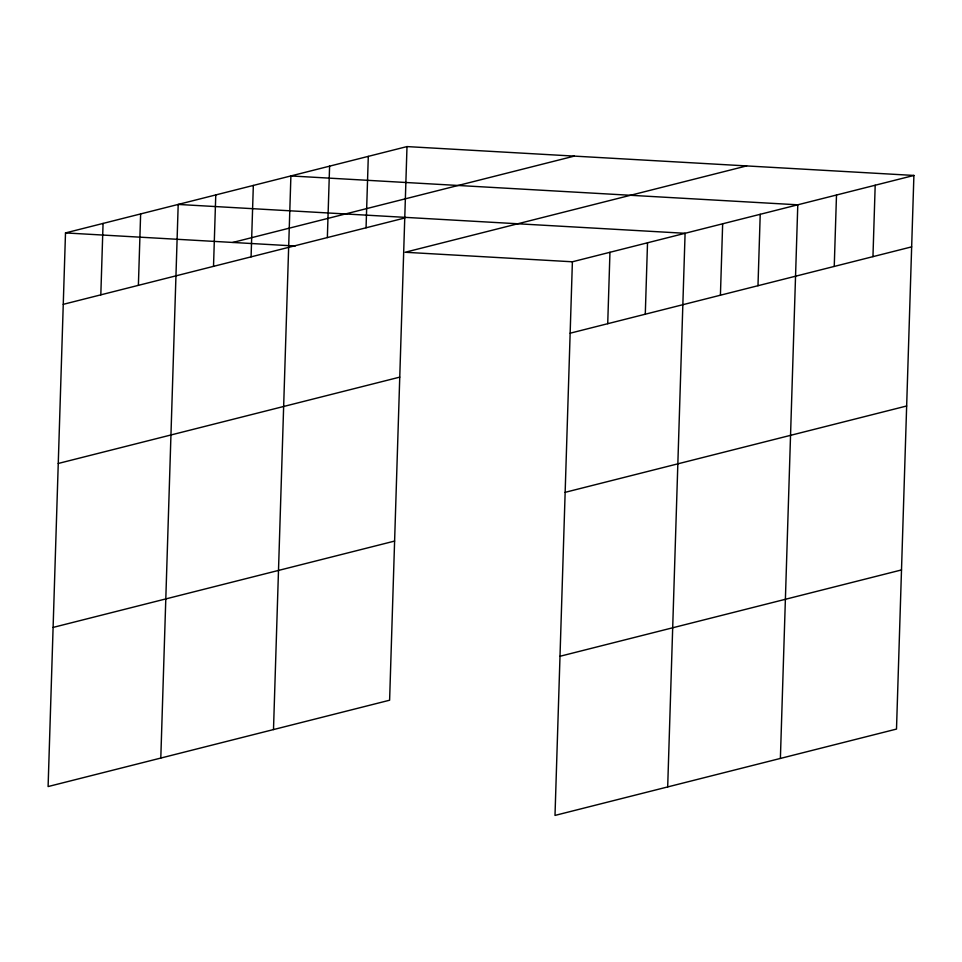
<?xml version="1.0" encoding="UTF-8"?>
<svg xmlns="http://www.w3.org/2000/svg" width="962" height="962" viewBox="0 0 962 962"><rect width="100%" height="100%" fill="white"/><g stroke="black" fill="none" stroke-linecap="round" stroke-linejoin="round"><path stroke-width="1.44" d="M406.998 146.585L65.5 232.924L48.1 786.555L389.61 700.216L406.998 146.585L913.9 175.445L896.5 729.076L555.002 815.415L572.39 261.784L913.9 175.445M100.818 294.841L103.066 223.437M138.384 285.341L140.632 213.937M160.798 758.056L178.198 204.437L685.088 233.297L667.688 786.916M213.516 266.342L215.765 194.937M251.082 256.854L253.331 185.438M273.497 729.569L290.897 175.95L797.787 204.81L780.386 758.429M327.357 237.566L329.593 166.161M366.053 227.778L368.302 156.373M607.719 323.701L609.956 252.297M645.286 314.201L647.522 242.797M720.418 295.202L722.654 223.797M757.984 285.714L760.221 214.298M834.246 266.426L836.495 195.021M872.955 256.638L875.192 185.233M232.78 242.448L574.278 156.109M63.252 304.341L404.762 218.001M746.62 165.921L405.122 252.26L572.39 261.784M570.153 333.201L911.651 246.861M58.249 463.468L399.759 377.128M565.151 492.328L906.661 405.988M53.102 627.416L394.6 541.077M559.992 656.276L901.502 569.937M65.5 232.924L295.178 246.007"/></g></svg>
